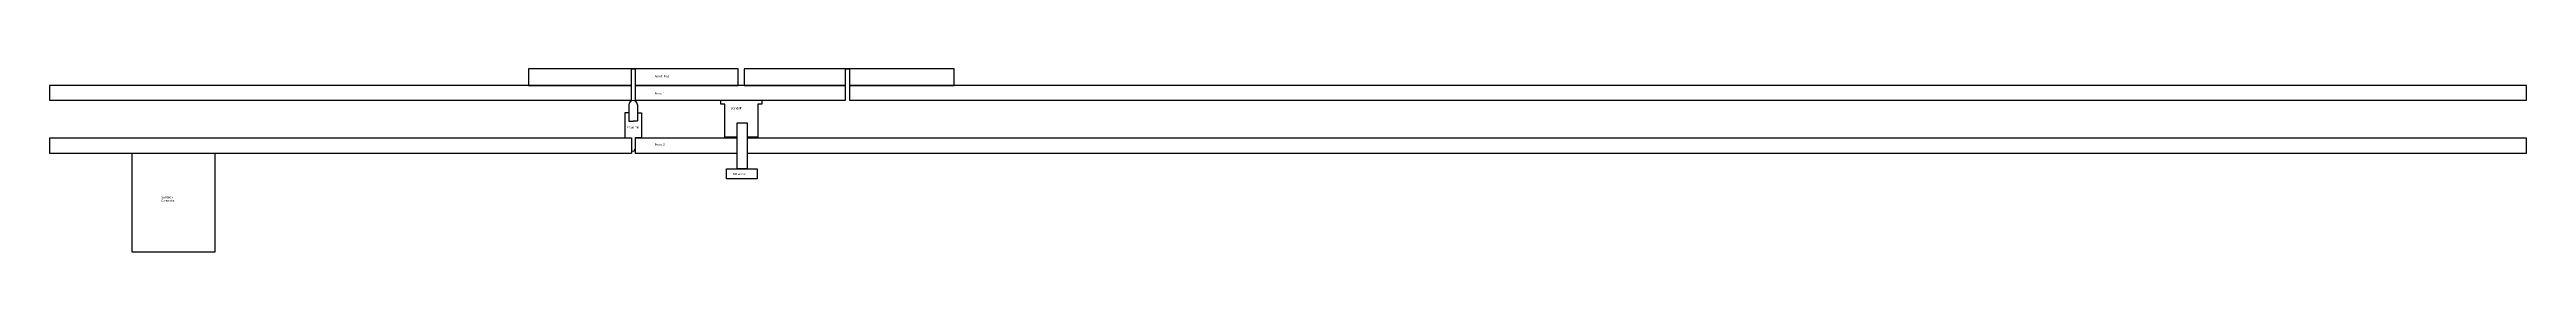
# Model space of a CAD drawing. Header units: millimetres. Extents: x 0 to 3000, y -120 to 103.
import ezdxf

# ---------------------------------------------------------------- set-up
doc = ezdxf.new("R2010")
doc.units = ezdxf.units.MM

msp = doc.modelspace()

# ---------------------------------------------------------------- linework, layer by layer
for points in [[(709.2, 82.6), (834, 82.6), (834, 102.6), (580, 102.6), (580, 82.6), (704.7, 82.6)], [(704.7, 64.6), (704.7, 102.6), (709.2, 102.6), (709.2, 64.6)], [(968.7, 82.6), (1095.5, 82.6), (1095.5, 102.6), (841.5, 102.6), (841.5, 82.6), (964.2, 82.6)], [(964.2, 64.6), (964.2, 102.6), (968.7, 102.6), (968.7, 64.6)], [(704.7, 82.6), (0, 82.6), (0, 64.6), (704.7, 64.6)], [(709.2, 64.6), (964.2, 64.6)], [(964.2, 82.6), (709.2, 82.6)], [(817.9, 59.6), (812.9, 59.6), (812.9, 64.6), (862.9, 64.6), (862.9, 59.6), (857.9, 59.6)], [(968.7, 64.6), (3000, 64.6), (3000, 82.6), (968.7, 82.6)], [(701.6, 49), (696.9, 49), (696.9, 19), (704.8, 19)], [(701.6, 59), (701.6, 39), (706.9, 39)], [(712.2, 59), (712.2, 39), (706.9, 39)], [(712.2, 49), (716.9, 49), (716.9, 19), (709.1, 19)], [(833, 19.6), (817.9, 19.6), (817.9, 59.6)], [(857.9, 59.6), (857.9, 19.6), (845, 19.6)], [(704.8, 18.6), (0, 18.6), (0, 0), (704.8, 0)], [(704.8, 19), (704.8, 0)], [(709.1, 19), (709.1, 0)], [(833, 18.6), (709.1, 18.6)], [(709.1, 0), (833, 0)], [(845, 0), (3000, 0), (3000, 18.6), (845, 18.6)]]:
    msp.add_lwpolyline(points)
for points in [[(833, 37.1), (845, 37.1), (845, -18.9), (833, -18.9)], [(100, 0), (200, 0), (200, -120), (100, -120)], [(820, -18.9), (857, -18.9), (857, -30.9), (820, -30.9)]]:
    msp.add_lwpolyline(points, close=True)
for centre, radius, start, end in [((706.9, 59), 5.3, 0, 180), ((706.9, 4.8), 2.16, 175.9197, 4.0803)]:
    msp.add_arc(centre, radius, start, end)

# ---------------------------------------------------------------- texts
at = {"char_height": 2.5, "attachment_point": 1}
for s, width, heights, insert in [('Anode Pad', 33, [0], (733, 95)), ('Board 1', 47, [0], (733, 74)), ('Pogo Pin', 13, [0], (700, 33)), ('Standoff', 26, [0], (825, 56)), ('Board 2', 28, [0], (733, 12)), ('M3 screw', 19.905, [5.06], (828, -24)), ('Samtech\\PConnector', 33.642, [0], (135.4, -52.1))]:
    msp.add_mtext_dynamic_manual_height_columns(s, width=width, gutter_width=12.5, heights=heights, dxfattribs=dict(at, insert=insert))

doc.saveas('drawing.dxf')
